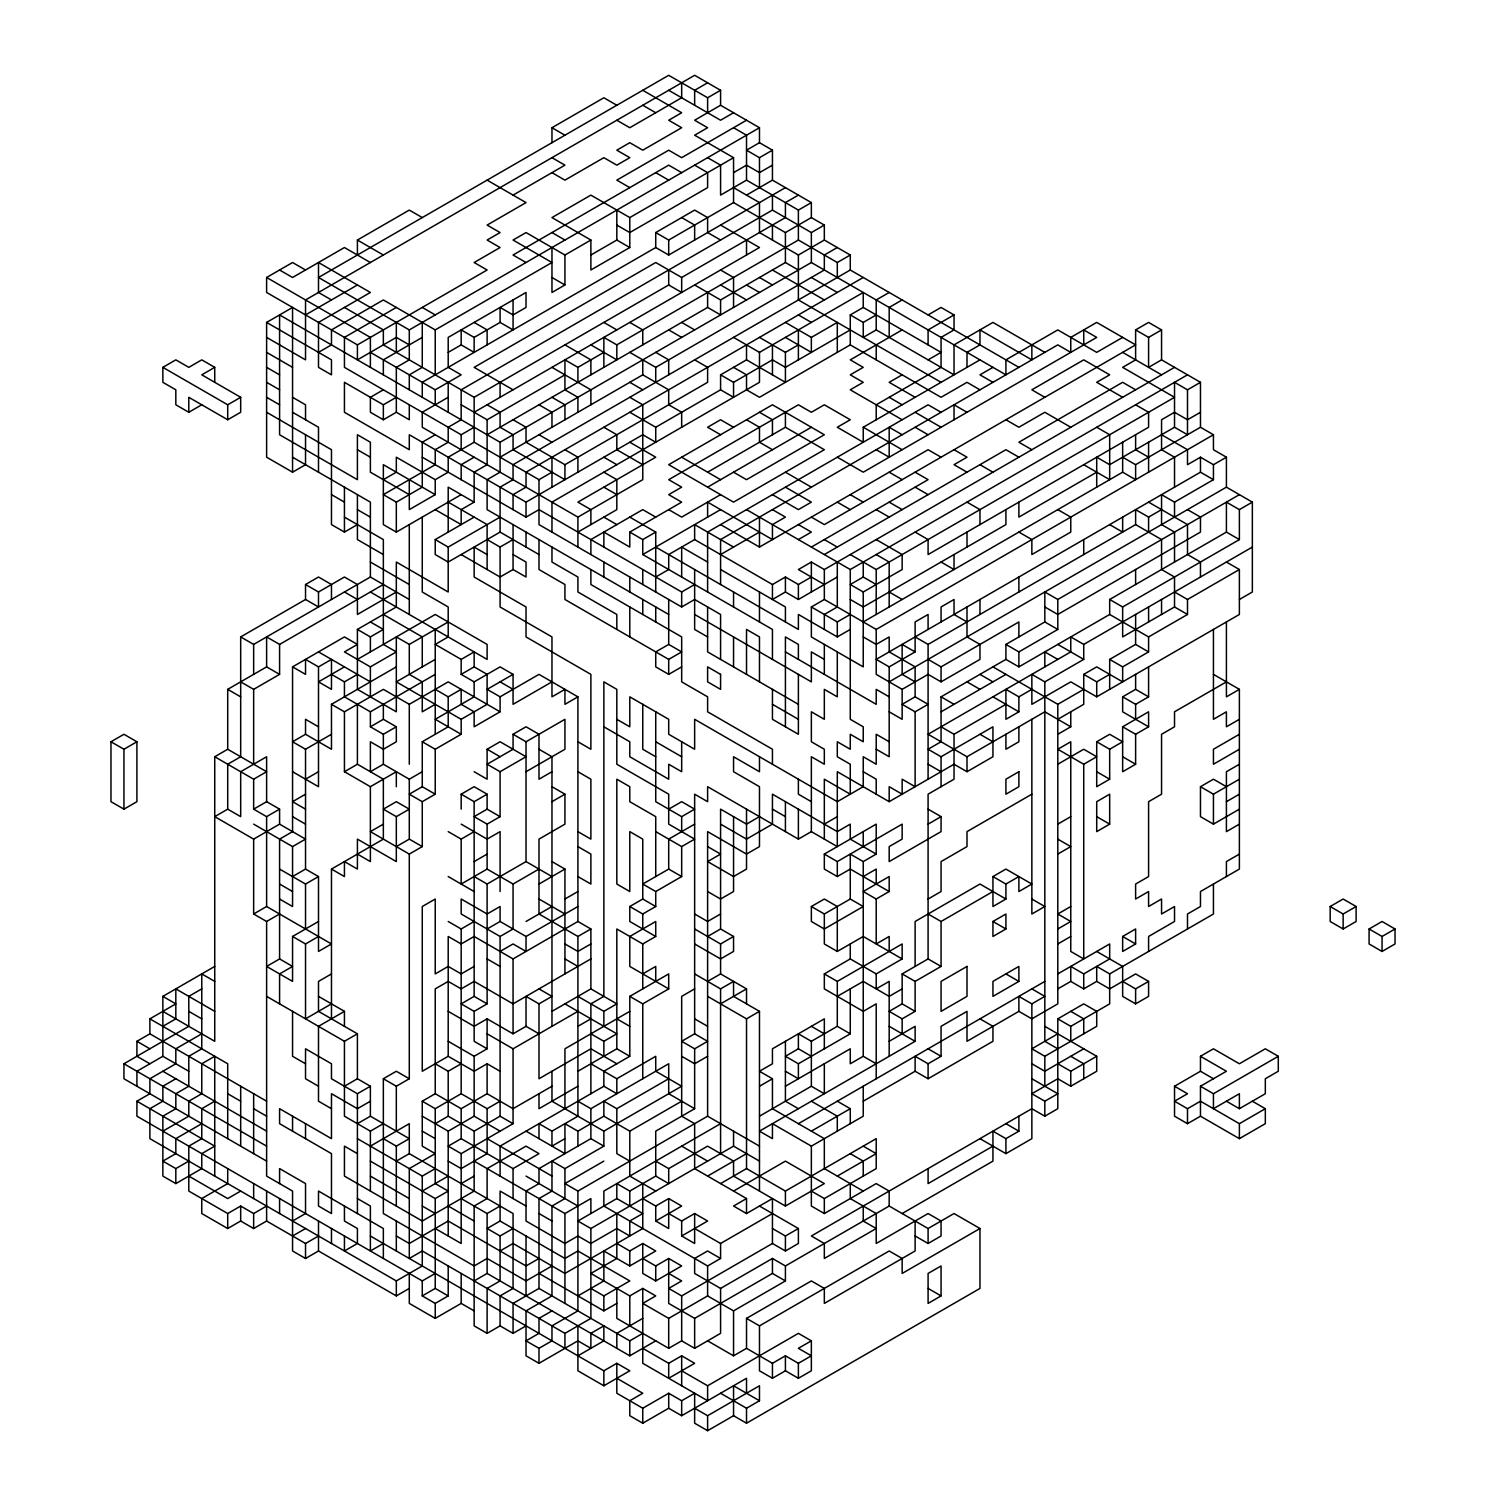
<?xml version="1.0" encoding="UTF-8"?>
<svg xmlns="http://www.w3.org/2000/svg" width="1506" height="1506" viewBox="0 0 1506 1506"><rect width="100%" height="100%" fill="white"/><g stroke="black" fill="none" stroke-linecap="round" stroke-linejoin="round"><path stroke-width="1.5" d="M487.116 180.136L526.027 202.595L487.116 225.072L500.086 232.564L487.116 240.038L500.086 247.53L474.145 262.515L487.116 269.988L357.411 344.874L266.618 292.465L266.618 277.481L292.559 262.515L305.53 270.007M357.411 255.022L357.411 240.038L409.293 210.087L422.264 217.579M551.968 142.694L551.968 127.728L603.85 97.758L616.82 105.251M201.766 404.794L188.796 412.268L175.826 404.794L175.826 389.809L162.855 382.317L162.855 367.351L175.826 359.859L188.796 367.351L201.766 359.859L214.737 367.351L214.737 382.317M292.559 472.187L266.618 457.203L266.618 322.416L292.559 307.431L292.559 472.187L305.53 464.695L305.53 434.745M214.737 367.351L201.766 374.825L240.678 397.302L240.678 412.268L227.707 419.76L188.796 397.302L188.796 412.268M305.53 314.923L357.411 284.973M513.057 195.121L564.938 165.152L551.968 157.678M707.613 82.792L694.643 90.285L694.643 105.251M759.476 127.728L409.293 329.908L318.5 277.481L668.702 75.3L707.613 97.758L720.583 90.285L720.583 105.251L759.476 127.728L759.476 142.694L772.446 150.186L772.446 180.136L811.358 202.595L811.358 217.579L785.417 232.564L733.554 202.595L668.702 240.038L655.731 232.564L655.731 247.53L422.264 382.317L422.264 397.302M720.583 105.251L694.643 120.235L707.613 127.728L694.643 135.201L733.554 157.678L733.554 202.595M162.855 367.351L227.707 404.794L240.678 397.302M318.5 352.366L331.471 344.874L331.471 329.908L383.352 299.958L435.234 329.908L551.968 262.515L513.057 240.038L526.027 232.564L564.938 255.022L590.879 240.038L590.879 269.988L629.79 247.53L629.79 217.579L733.554 157.678M396.323 307.431L344.441 337.4L344.441 367.351L461.175 434.745L474.145 427.252M733.554 112.743L720.583 120.235L668.702 90.285M746.524 120.235L681.672 157.678L668.702 150.186L616.82 180.136L629.79 187.629M422.264 337.4L383.352 359.859L383.352 374.843M759.476 142.694L746.524 150.186L759.476 157.678L772.446 150.186M590.879 255.022L616.82 240.038L629.79 247.53M733.554 172.644L746.524 165.152L759.476 172.644L772.446 165.152M383.352 389.809L370.382 397.302L370.382 412.268L383.352 419.76L396.323 412.268L409.293 419.76L409.293 404.794M448.204 352.366L461.175 344.874L474.145 352.366L474.145 337.4L461.175 329.908L461.175 344.874M474.145 337.4L500.086 322.416L513.057 329.908L513.057 299.958M564.938 255.022L564.938 284.973L551.968 292.465L551.968 247.53M655.731 232.564L694.643 210.087L707.613 217.579L707.613 232.564L720.583 240.038M811.358 202.595L798.387 210.087L746.524 180.136L720.583 195.121L720.583 165.152L707.613 157.678M629.79 412.268L655.731 427.252L655.731 442.237L642.761 434.745L526.027 502.138L409.293 434.745L409.293 449.71L344.441 412.286L344.441 382.317L383.352 404.794L396.323 397.302M746.524 195.121L772.446 180.136M370.382 352.366L435.234 389.809L461.175 374.843L448.204 367.351L448.204 337.4L526.027 292.465L526.027 307.431L513.057 314.923L500.086 307.431L500.086 322.416M655.731 247.53L668.702 255.022L785.417 187.629M448.204 397.302L422.264 412.268L422.264 427.252L577.909 517.123L642.761 479.68L642.761 404.794L629.79 397.302M733.554 187.629L759.476 202.595L759.476 232.564L798.387 255.022L824.328 240.038L824.328 225.072L811.358 232.564L772.446 210.087L461.175 389.809L461.175 419.76L448.204 427.252L448.204 442.237L435.234 449.71L435.234 464.695L383.352 494.646L396.323 502.138L422.264 487.153L422.264 442.237L435.234 434.745M798.387 195.121L785.417 202.595L785.417 217.579L681.672 277.481L655.731 262.515L474.145 367.351L513.057 389.809M344.441 307.431L383.352 329.908L383.352 344.874L474.145 397.302L668.702 284.973L681.672 292.465L681.672 277.481M474.145 412.268L759.476 247.53L720.583 225.072M383.352 479.68L396.323 472.187L396.323 457.203L435.234 479.68L448.204 472.187L448.204 457.203L474.145 442.237L538.997 479.68L551.968 472.187M461.175 404.794L487.116 419.76L564.938 374.843M577.909 412.268L577.909 397.302L564.938 389.809L564.938 359.859L577.909 367.351L603.85 352.366M603.85 367.351L603.85 337.4L616.82 344.874L798.387 240.038L837.298 262.515L850.269 255.022L850.269 270.007L513.057 464.695L513.057 479.68L500.086 487.153L500.086 532.089L448.204 562.039L435.234 554.547L435.234 539.581L474.145 517.123M487.116 434.745L707.613 307.431L720.583 314.923L720.583 299.958L694.643 284.973M720.583 299.958L785.417 262.515L798.387 270.007M266.618 412.286L331.471 449.71L331.471 524.596L344.441 532.089L357.411 524.596M474.145 457.203L461.175 464.695L461.175 479.68M409.293 494.646L370.382 472.187L370.382 442.237L357.411 434.745L357.411 479.68L279.589 434.745L279.589 314.923L500.086 442.237L811.358 262.515L1005.914 374.843L1005.914 359.859L1057.796 329.908L1096.707 352.366L1122.648 337.4M837.298 247.53L824.328 255.022L824.328 270.007L655.731 367.351L629.79 352.366M435.234 479.68L435.234 494.646L409.293 509.63L409.293 479.68M500.086 457.203L642.761 374.843L668.702 389.809L668.702 404.794L681.672 412.268L681.672 427.252M162.855 1011.354L214.737 1041.305L214.737 756.746L253.648 779.204L253.648 809.155L266.618 801.681L266.618 756.746L240.678 771.712L240.678 816.647L227.707 809.155L227.707 764.239L240.678 756.746L240.678 636.925L305.53 599.482L305.53 584.516L318.5 577.024L331.471 584.516L331.471 599.482M435.234 494.646L383.352 464.695L383.352 524.596L396.323 532.089L461.175 494.646M305.53 584.516L318.5 591.99L344.441 577.024L357.411 584.516L357.411 614.467L396.323 592.009M487.116 419.76L487.116 464.695L474.145 472.187L474.145 502.138L461.175 509.63L461.175 524.596L435.234 509.63M863.239 277.481L526.027 472.187L526.027 487.153L513.057 494.646L513.057 509.63M240.678 636.925L253.648 644.417L370.382 577.024L409.293 599.482M513.057 419.76L526.027 427.252L526.027 442.237L564.938 464.695L707.613 382.317L707.613 367.351L694.643 359.859M850.269 329.908L785.417 367.351L772.446 359.859L733.554 382.317L733.554 397.302L720.583 389.809L720.583 374.843L746.524 359.859L785.417 382.317L785.417 352.366L759.476 337.4M733.554 337.4L759.476 352.366L863.239 292.465L863.239 307.431L941.062 352.366L928.091 359.859M110.973 741.761L123.944 734.288L136.914 741.761L136.914 801.681L123.944 809.155L110.973 801.681L110.973 741.761L123.944 749.254L136.914 741.761M253.648 779.204L266.618 771.712L227.707 749.254L227.707 689.353L266.618 666.876L266.618 636.925L279.589 644.417L383.352 584.516M435.234 539.581L448.204 547.073L500.086 517.123M655.731 427.252L720.583 389.809M785.417 352.366L798.387 344.874M785.417 322.416L811.358 337.4L837.298 322.416L837.298 352.366M733.554 367.351L746.524 374.843L746.524 389.809L759.476 397.302L850.269 344.874L850.269 314.923L863.239 307.431M889.18 292.465L876.21 299.958L876.21 329.908L954.032 374.843L954.032 344.874L992.943 322.416L1044.825 352.366M422.264 457.203L526.027 517.123L538.997 509.63L681.672 591.99L694.643 584.516M850.269 314.923L863.239 322.416L876.21 314.923M902.15 299.958L889.18 307.431L889.18 337.4M240.678 681.86L253.648 689.353L279.589 674.368L279.589 644.417M318.5 921.484L292.559 936.468L292.559 981.404L266.618 966.419L279.589 958.927L279.589 839.124L292.559 831.632L292.559 666.876L344.441 636.925L357.411 644.417L344.441 651.91L370.382 666.876L396.323 651.91L383.352 644.417L383.352 539.581L344.441 517.123M448.204 621.959L409.293 644.417L396.323 636.925L396.323 711.811L357.411 689.353L357.411 629.433L396.323 606.974L396.323 562.039L448.204 591.99L448.204 547.073M487.116 539.581L500.086 547.073L513.057 539.581M876.21 329.908L863.239 337.4L863.239 322.416M292.559 666.876L305.53 674.368L305.53 659.402L318.5 666.876L331.471 659.402L331.471 689.353L318.5 681.86L344.441 666.876M357.411 629.433L370.382 636.925L383.352 629.433L370.382 621.959M902.15 329.908L850.269 359.859L863.239 367.351L850.269 374.843L863.239 382.317L850.269 389.809L902.15 419.76M928.091 314.923L941.062 307.45L954.032 314.923L954.032 329.908L941.062 337.4L941.062 367.351L876.21 404.794L876.21 419.76M357.411 659.402L435.234 614.467L487.116 644.417L487.116 659.402L370.382 592.009M513.057 524.596L513.057 569.532L500.086 577.024L461.175 554.566M577.909 532.089L616.82 509.63L616.82 479.68L603.85 472.187M954.032 314.923L928.091 329.908L928.091 344.874M214.737 756.746L227.707 749.254M331.471 674.368L344.441 681.86L357.411 674.368M707.613 472.187L785.417 427.252L824.328 449.71L733.554 502.138L668.702 464.695L772.446 404.794L824.328 434.745L746.524 479.68L733.554 472.187M331.471 734.269L305.53 749.254L292.559 741.761L305.53 734.269L331.471 749.254L331.471 704.319L396.323 666.876M603.85 547.073L603.85 532.089L629.79 547.073L629.79 532.089L681.672 502.138L668.702 494.646L681.672 487.153L668.702 479.68L798.387 404.794L811.358 412.286L824.328 404.794L850.269 419.76L837.298 427.252L863.239 442.237L863.239 427.252L979.973 359.859M707.613 487.153L811.358 427.252M902.15 374.843L889.18 382.317L915.121 397.302M331.471 704.319L344.441 711.811L383.352 689.353L409.293 704.319L448.204 681.86L500.086 711.811L500.086 696.826L487.116 689.353M435.234 659.402L396.323 681.86L461.175 719.303L487.116 704.319L487.116 674.368L474.145 666.876L474.145 651.91L461.175 659.402L435.234 644.417L448.204 636.925L448.204 606.974L422.264 592.009L422.264 517.123M629.79 532.089L642.761 539.581L655.731 532.089L655.731 591.99M720.583 494.646L681.672 517.123L668.702 509.63M344.441 681.86L344.441 696.845L370.382 711.811L435.234 674.368M642.761 539.581L642.761 554.547L720.583 509.63M227.707 809.155L214.737 816.647L253.648 839.124L279.589 824.14L305.53 839.124L292.559 846.598L253.648 824.14M370.382 711.811L370.382 726.796L383.352 719.303L396.323 726.796L396.323 741.761L383.352 749.254L370.382 741.761L370.382 771.712L383.352 764.239L409.293 779.204L422.264 771.712M461.175 659.402L461.175 674.368L474.145 666.876M811.358 577.024L798.387 584.516L785.417 577.024L772.446 584.516L694.643 539.581L668.702 554.547L668.702 569.532L655.731 577.024M992.943 367.351L979.973 374.843L992.943 382.317M305.53 779.204L318.5 771.712M370.382 726.796L383.352 734.269L396.323 726.796M435.234 704.319L422.264 711.811L422.264 681.86L409.293 674.368L409.293 644.417M435.234 689.353L448.204 696.845L461.175 689.353L461.175 704.319L474.145 711.811L474.145 726.796L500.086 711.811M461.175 674.368L474.145 681.86L500.086 666.876L513.057 674.368L513.057 704.319L551.968 681.86M253.648 809.155L266.618 816.647L279.589 809.155L279.589 824.14M305.53 794.189L292.559 801.681L305.53 809.155M344.441 711.811L344.441 771.712L357.411 764.239L383.352 779.204L383.352 839.124L331.471 869.075L331.471 1018.847M487.116 689.353L513.057 674.368M720.583 554.547L759.476 532.089M461.175 719.303L461.175 734.269L435.234 749.254L435.234 794.189L422.264 801.681L409.293 794.189L422.264 786.697L422.264 741.761L448.204 726.796L448.204 696.845M500.086 696.826L538.997 674.368L577.909 696.845L577.909 921.484L590.879 928.976L590.879 988.877L616.82 1003.862L603.85 1011.354L577.909 996.37M720.583 524.596L759.476 547.073L928.091 449.71L941.062 457.203M850.269 554.547L876.21 569.532L1174.529 397.302L1122.648 367.351L1135.618 359.859L1135.618 329.908L1148.589 322.416L1161.559 329.908L1161.559 359.859L1200.47 382.317L1200.47 427.252L1213.441 434.745L1213.441 449.71L1226.411 457.203L1226.411 487.153L889.18 681.86M344.441 771.712L370.382 786.697L396.323 771.712L396.323 786.697M538.997 479.68L538.997 524.596L681.672 606.974L694.643 599.482L720.583 614.467L720.583 659.402M798.387 539.581L811.358 532.089L798.387 524.596M1135.618 329.908L1148.589 337.4L1161.559 329.908M811.358 547.073L928.091 479.661L915.121 472.187M474.145 771.712L487.116 779.204L487.116 749.254L500.086 741.761L526.027 756.746L500.086 771.712L487.116 764.239L513.057 749.254L513.057 734.269L526.027 726.796L538.997 734.269L538.997 779.204L551.968 771.712M577.909 696.845L564.938 704.319L564.938 689.353L551.968 696.845L551.968 636.925L500.086 606.974L500.086 547.073M668.702 599.482L668.702 644.417L655.731 651.91L655.731 666.876L668.702 674.368L681.672 666.876M1174.529 367.351L824.328 569.532L811.358 562.039L798.387 569.532L824.328 584.516M824.328 554.547L1005.914 449.71L1018.884 457.203M1161.559 359.859L1148.589 367.351L1148.589 337.4M292.559 876.567L305.53 869.075L318.5 876.567L318.5 951.434L331.471 943.961L266.618 906.518L253.648 913.991L253.648 839.124M383.352 824.14L370.382 831.632L409.293 854.09L422.264 846.598L422.264 801.681M396.323 816.647L409.293 809.155L396.323 801.681L383.352 809.155L396.323 816.647L396.323 861.583L357.411 839.124L357.411 869.075L344.441 861.583L344.441 876.567L331.471 869.075M513.057 734.269L526.027 741.761L564.938 719.303L564.938 749.254L526.027 771.712M538.997 539.581L538.997 569.532L564.938 584.516L564.938 599.482L668.702 659.383L681.672 651.91L668.702 644.417M785.417 577.024L785.417 591.99L772.446 599.482L772.446 584.516M279.589 869.075L305.53 884.041L318.5 876.567M461.175 809.155L461.175 794.189L474.145 786.697L487.116 794.189L487.116 809.155L500.086 816.647L500.086 771.712M785.417 591.99L798.387 599.482L837.298 577.024M746.524 509.63L850.269 569.532L1187.5 374.825M253.648 913.991L266.618 921.484L279.589 913.991M396.323 846.598L409.293 839.124L409.293 779.204M461.175 794.189L474.145 801.681L487.116 794.189M876.21 539.581L902.15 554.547L902.15 569.532L863.239 591.99L863.239 666.876L811.358 636.925L811.358 606.974L824.328 599.482L876.21 629.433L1213.441 434.745M876.21 584.516L863.239 577.024L850.269 584.516L863.239 591.99M1187.5 389.809L1187.5 434.745L1174.529 427.252L1174.529 382.317L1187.5 389.809L1200.47 382.317M188.796 1071.255L162.855 1056.29L162.855 996.37L214.737 966.419M487.116 809.155L474.145 816.647L487.116 824.14L500.086 816.647M149.885 1063.763L136.914 1056.29L136.914 1041.305L149.885 1033.813L149.885 1018.847L175.826 1003.862L162.855 996.37M201.766 988.877L188.796 996.37L188.796 1026.32L123.944 1063.763L123.944 1078.748L266.618 1161.126M448.204 831.632L461.175 839.124L474.145 831.632M811.358 606.974L837.298 621.94L850.269 614.467M1096.707 472.187L1018.884 517.104L1018.884 502.138M1174.529 427.252L1109.677 464.695L1096.707 457.203L1096.707 487.153M1200.47 412.268L1187.5 419.76L1174.529 412.268L1161.559 419.76L1161.559 449.71L1174.529 457.203L1174.529 487.153M162.855 1026.32L175.826 1018.847L175.826 988.877L214.737 1011.354M292.559 936.468L305.53 943.961L318.5 936.468M551.968 801.681L564.938 794.189L564.938 824.14L538.997 839.124L538.997 913.991L577.909 936.468L577.909 1116.191L551.968 1131.157L538.997 1123.683L538.997 1138.649M655.731 547.073L798.387 629.433L798.387 614.467L837.298 636.925L850.269 629.433M863.239 621.94L1122.648 472.187L1135.618 479.68L1135.618 464.695L1122.648 457.203M1135.618 464.695L1200.47 427.252M474.145 861.583L487.116 854.09M162.855 1056.29L136.914 1071.255L136.914 1086.24M201.766 1033.813L175.826 1048.797L175.826 1063.763L149.885 1078.748L149.885 1093.733L136.914 1101.206L136.914 1116.191L422.264 1280.928L435.234 1273.436M538.997 869.075L513.057 884.041L487.116 869.075L461.175 884.041L461.175 839.124M1226.411 457.203L1213.441 464.695L1200.47 457.203L1187.5 464.695L1187.5 449.71L1161.559 434.745M331.471 973.911L318.5 981.404L318.5 1011.354L357.411 1033.813L357.411 1078.748L370.382 1086.24L370.382 1116.191L409.293 1138.649L396.323 1146.141L383.352 1138.649M474.145 876.548L487.116 884.041L526.027 861.583L551.968 876.567M1213.441 464.695L1213.441 479.68L1200.47 472.187L876.21 659.383L889.18 666.876L915.121 651.91L915.121 621.94L928.091 614.467L928.091 629.433M175.826 1078.748L162.855 1086.24L162.855 1101.206L149.885 1108.698L149.885 1138.649L396.323 1280.928L422.264 1265.962L422.264 1176.092L357.411 1138.649M915.121 636.925L928.091 644.417L1135.618 524.596L1161.559 539.581L1161.559 569.532L1174.529 577.024L1174.529 606.974L1122.648 636.925L1122.648 606.974L1239.382 539.581L1239.382 509.63L1226.411 502.138L1226.411 532.089L1109.677 599.482L1109.677 614.467L1018.884 666.876L1005.914 659.383L1005.914 644.417L1044.825 621.959L1057.796 629.433L1057.796 599.482L1239.382 494.646M1135.618 524.596L1135.618 509.63L1148.589 517.104L1161.559 509.63M1174.529 562.039L1174.529 532.089L1161.559 524.596L1161.559 494.646L1174.529 502.138L1213.441 479.68M331.471 1003.862L305.53 1018.847L305.53 943.961M448.204 921.484L461.175 928.976L474.145 921.484M538.997 884.041L564.938 869.075L564.938 973.911M668.702 809.155L681.672 801.681L694.643 809.155L681.672 816.647L655.731 801.681L655.731 711.811M344.441 1026.32L344.441 1011.354L318.5 1026.32L318.5 1101.206L331.471 1108.698M487.116 928.976L500.086 921.484L526.027 936.468L577.909 906.518M876.21 629.433L876.21 674.368L902.15 689.353L928.091 674.368L941.062 681.86L979.973 659.383L979.973 644.417L967.003 636.925L967.003 606.974M928.091 659.383L941.062 666.876L1018.884 621.959L1018.884 636.925M214.737 1101.206L201.766 1108.698L201.766 1138.649L188.796 1146.141L188.796 1191.077L227.707 1213.535L240.678 1206.042L253.648 1213.535L266.618 1206.042M500.086 921.484L500.086 906.518L487.116 913.991L461.175 899.026L461.175 913.991L500.086 936.468L513.057 928.976L513.057 884.041M526.027 921.484L551.968 906.518M564.938 899.026L577.909 891.533M694.643 824.14L668.702 839.124L668.702 869.075L642.761 884.041L655.731 891.533L681.672 876.548L681.672 846.598L694.643 839.124L668.702 824.14L668.702 794.189L616.82 764.239L616.82 689.353L603.85 681.86L603.85 996.37L590.879 1003.862L590.879 1093.714M915.121 696.826L902.15 704.319L915.121 711.811L928.091 704.319L915.121 696.826L915.121 666.876L889.18 651.91L889.18 636.925L876.21 644.417L863.239 636.925M1239.382 509.63L1252.352 502.138L1252.352 591.99L1239.382 599.482M162.855 1131.175L188.796 1116.191L188.796 1101.206L201.766 1093.733L201.766 1063.763L214.737 1056.29L214.737 1176.092M201.766 1123.683L175.826 1138.649L175.826 1153.634L162.855 1161.126L175.826 1168.6L188.796 1161.126M266.618 996.37L344.441 1041.305L357.411 1033.813M474.145 966.419L461.175 973.911L448.204 966.419L435.234 973.911L435.234 899.026L422.264 906.518L422.264 1071.255L448.204 1056.29L474.145 1071.255L487.116 1063.763L500.086 1071.255M500.086 951.434L513.057 943.961L526.027 951.434L526.027 936.468M694.643 1033.813L707.613 1041.305L694.643 1048.797L681.672 1041.305L694.643 1033.813L694.643 794.189L707.613 801.681L707.613 786.697L798.387 839.106L811.358 831.632L837.298 846.598L837.298 771.712L889.18 801.663L954.032 764.239L967.003 771.712L992.943 756.746L992.943 726.796L941.062 756.746L928.091 749.254L941.062 741.761L941.062 696.826L1005.914 659.383M1005.914 644.417L1018.884 651.91L1057.796 629.433M448.204 1056.29L448.204 936.468L461.175 943.961L474.145 936.468L513.057 958.927L577.909 921.484M759.476 816.647L746.524 824.14L720.583 809.155L720.583 928.976L733.554 936.468L733.554 951.434L720.583 958.927L694.643 943.961M941.062 711.811L1005.914 674.368M1057.796 734.288L1070.766 726.796L1044.825 711.811L967.003 756.746L928.091 734.269L1070.766 651.91L1070.766 636.925L1083.736 644.417L1252.352 547.073M487.116 1003.862L474.145 996.37L461.175 1003.862L474.145 1011.354L487.116 1003.862L487.116 884.041M577.909 936.468L590.879 928.976M500.086 1176.092L500.086 1146.141L603.85 1086.24L603.85 1071.255L629.79 1056.29L629.79 996.37L642.761 1003.862L668.702 988.877L629.79 966.419L629.79 936.468L655.731 921.484L655.731 936.468L629.79 921.484L629.79 906.518L642.761 899.026L655.731 906.518L655.731 891.533M214.737 981.404L201.766 973.911L201.766 1048.797L188.796 1056.29L188.796 1086.24L175.826 1093.733L175.826 1108.698L162.855 1116.191L162.855 1176.092L175.826 1183.584L201.766 1168.6L201.766 1153.634L214.737 1146.141L136.914 1101.206M344.441 1086.24L357.411 1078.748M590.879 943.961L577.909 951.434L564.938 943.961M629.79 906.518L642.761 913.991L655.731 906.518M941.062 726.796L954.032 734.269L1005.914 704.319M1018.884 696.826L1018.884 711.811L1005.914 719.303L1005.914 689.353L1018.884 696.826L1031.855 689.353M1226.411 562.039L1239.382 569.532L1239.382 614.467L1096.707 696.826L1070.766 681.86L1031.855 704.319L1031.855 674.368L1044.825 681.86L1083.736 659.383L1083.736 644.417M1174.529 591.99L1187.5 599.482L1239.382 569.532M318.5 1086.24L305.53 1078.748L305.53 1048.797L331.471 1063.763L331.471 1078.748L357.411 1093.714L370.382 1086.24M551.968 1265.962L526.027 1280.928L487.116 1258.47L474.145 1265.962L383.352 1213.535L383.352 1078.748L396.323 1071.255L409.293 1078.748L409.293 854.09M538.997 988.877L551.968 996.37L538.997 1003.862L526.027 996.37L526.027 1026.32L513.057 1033.813L487.116 1018.847L474.145 1026.32L448.204 1011.354M590.879 958.927L513.057 1003.862L474.145 981.404L461.175 988.877L448.204 981.404L435.234 988.877L435.234 1093.714L461.175 1108.698L487.116 1093.714L513.057 1108.698L551.968 1086.24M824.328 824.14L837.298 816.647M1057.796 719.303L1083.736 704.319L1083.736 674.368L1096.707 666.876L1122.648 681.86L1122.648 666.876L1148.589 651.91L1148.589 636.925L1109.677 614.467M1109.677 689.353L1109.677 659.402L1135.618 644.417L1148.589 651.91M1148.589 636.925L1187.5 614.467L1187.5 599.482M370.382 1101.206L357.411 1108.698L331.471 1093.714L331.471 1138.649L279.589 1108.698L279.589 1123.683L331.471 1153.634L331.471 1213.535L318.5 1206.042L318.5 1191.077L383.352 1228.52L383.352 1258.47M383.352 1078.748L396.323 1086.24L409.293 1078.748M629.79 1056.29L616.82 1048.797L616.82 928.976L642.761 943.961L655.731 936.468M992.943 666.876L1057.796 704.319L1083.736 689.353M1083.736 674.368L1096.707 681.86L1109.677 674.368M240.678 1191.077L227.707 1198.569L188.796 1176.092M357.411 1123.683L370.382 1116.191M435.234 1063.763L448.204 1071.255L461.175 1063.763M448.204 1041.305L474.145 1056.29L487.116 1048.797L487.116 1018.847M551.968 1011.354L590.879 988.877M720.583 913.991L707.613 921.484L694.643 913.991M889.18 891.533L889.18 876.548L863.239 891.533L876.21 899.026L889.18 891.533L850.269 869.075L837.298 876.548L824.328 869.075L824.328 854.09L876.21 824.14L876.21 854.09L863.239 861.583L850.269 854.09L850.269 899.026L863.239 906.518L824.328 928.976L811.358 921.484L811.358 906.518L824.328 899.026L837.298 906.518L837.298 951.434L824.328 943.961L824.328 913.991L811.358 906.518M344.441 1041.305L344.441 1116.191L370.382 1131.157L383.352 1123.683M759.476 1161.126L733.554 1146.141L590.879 1228.52L590.879 1318.371L564.938 1333.356L422.264 1250.978L409.293 1258.47L409.293 1168.6L435.234 1153.634L422.264 1146.141L422.264 1101.206L435.234 1093.714M487.116 1033.813L513.057 1048.797L577.909 1011.354M642.761 973.911L655.731 966.419L655.731 981.404M707.613 936.468L720.583 928.976M824.328 854.09L837.298 861.583L902.15 824.14L902.15 839.124L889.18 846.598L889.18 861.583L941.062 831.632L941.062 816.647L928.091 809.155M1148.589 726.796L1135.618 734.288L1135.618 764.239L1122.648 771.731L1122.648 726.796L1148.589 711.811L1148.589 726.796L1122.648 711.811L1122.648 696.845L1135.618 689.353L1148.589 696.845L1148.589 666.876M227.707 1168.6L227.707 1183.584L201.766 1198.569L201.766 1213.535L227.707 1228.52L240.678 1221.027L253.648 1228.52L266.618 1221.027L305.53 1243.485L318.5 1236.012M370.382 1146.141L409.293 1123.683L409.293 1153.634L513.057 1213.535L513.057 1288.421L500.086 1295.913L500.086 1325.864L487.116 1333.356L474.145 1325.864L474.145 1206.042L487.116 1198.569L487.116 1168.6L526.027 1146.141L538.997 1153.634L513.057 1168.6L461.175 1138.649L448.204 1146.141L461.175 1153.634L513.057 1123.683L513.057 1048.797M422.264 1101.206L435.234 1108.698L461.175 1093.714L487.116 1108.698L500.086 1101.206M577.909 1026.32L590.879 1018.847M629.79 996.37L668.702 973.911L668.702 988.877M694.643 928.976L720.583 943.961L733.554 936.468M928.091 824.14L941.062 816.647M1122.648 696.845L1135.618 704.319L1148.589 696.845M435.234 1123.683L448.204 1116.191L474.145 1131.157L500.086 1116.191L513.057 1123.683M629.79 1011.354L564.938 1048.797L564.938 1108.698M863.239 876.548L876.21 869.075L876.21 884.041M1057.796 764.239L1083.736 749.254L1096.707 756.746L1083.736 764.239L1057.796 749.254L1070.766 741.761L1070.766 951.453L1083.736 958.927L1083.736 764.239M1096.707 741.761L1109.677 734.288L1122.648 741.761L1109.677 749.254L1096.707 741.761L1096.707 786.697L1109.677 779.204L1109.677 749.254M292.559 1221.027L305.53 1213.535L305.53 1183.584L279.589 1168.6L279.589 1183.584M396.323 1161.126L409.293 1153.634M422.264 1116.191L448.204 1131.157L474.145 1116.191L500.086 1131.157M590.879 1033.813L603.85 1041.305L616.82 1033.813L564.938 1003.862M694.643 988.877L681.672 996.37L681.672 1116.191L694.643 1123.683L694.643 1168.6L746.524 1198.55L746.524 1213.535L772.446 1198.569L772.446 1243.485L681.672 1295.913L668.702 1288.421L681.672 1280.928L668.702 1273.436M707.613 981.404L720.583 973.911L746.524 988.877L746.524 1003.862M824.328 913.991L850.269 899.026M1031.855 794.189L967.003 831.632L967.003 846.598L941.062 861.583L941.062 891.533L928.091 899.026M1226.411 681.86L1174.529 711.811L1174.529 726.796L1161.559 734.288L1161.559 794.189L1148.589 801.681L1148.589 876.567L1135.618 884.041L1135.618 899.026L1148.589 891.533L1148.589 906.518L1161.559 899.026L1161.559 914.01L1174.529 906.518L1174.529 921.484L1148.589 936.468L1148.589 951.453M292.559 1236.012L305.53 1228.52M577.909 1071.255L616.82 1048.797M694.643 973.911L720.583 988.877L733.554 981.404L733.554 996.37L759.476 1011.354L759.476 1191.077M1187.5 928.976L1187.5 914.01L1200.47 906.518L1200.47 891.533L1239.382 869.075L1239.382 689.353L1226.411 696.845L1226.411 621.959M422.264 1176.092L435.234 1168.6M577.909 1086.24L538.997 1108.698L538.997 1093.714M720.583 1003.862L746.524 988.877M266.618 921.484L266.618 1176.092L292.559 1191.077L292.559 1250.978L305.53 1258.47L318.5 1250.978L396.323 1295.913L409.293 1288.421M422.264 1191.077L448.204 1176.092M590.879 1063.763L616.82 1078.748L655.731 1056.29L655.731 1071.255L681.672 1086.24L603.85 1131.157L551.968 1101.206L551.968 1071.255M837.298 951.434L863.239 936.468L902.15 958.927L876.21 973.911L850.269 958.927L824.328 973.911L824.328 988.877L863.239 1011.354L876.21 1003.862L876.21 1078.748M1057.796 824.14L1070.766 816.647M1239.382 719.303L1226.411 726.796L1226.411 711.811L1213.441 719.303L1213.441 629.452M370.382 1161.126L435.234 1198.569L448.204 1191.077L435.234 1183.584L435.234 1108.698M461.175 1183.584L474.145 1176.092M577.909 1101.206L590.879 1108.698L668.702 1063.763L668.702 1093.714L694.643 1108.698L655.731 1131.157L655.731 1176.092L629.79 1191.077L616.82 1183.584L616.82 1198.569L577.909 1221.027L590.879 1228.52M707.613 996.37L746.524 1018.847L759.476 1011.354M992.943 876.567L1005.914 869.075L1031.855 884.041L1018.884 891.533L1018.884 876.567L1005.914 884.041L992.943 876.567L992.943 906.518L1005.914 899.026L1005.914 884.041M1239.382 734.288L1213.441 749.254L1213.441 764.239L1239.382 749.254M383.352 1243.485L370.382 1250.978L370.382 1206.042L357.411 1198.569M564.938 1138.649L551.968 1146.141L551.968 1131.157M526.027 1131.157L564.938 1153.634L564.938 1123.683L577.909 1131.157L603.85 1116.191L629.79 1131.157L681.672 1101.206M603.85 1116.191L603.85 1101.206L616.82 1108.698L668.702 1078.748M707.613 1056.29L694.643 1063.763L681.672 1056.29M824.328 973.911L837.298 981.404L902.15 943.961L902.15 958.927M928.091 914.01L941.062 921.484L992.943 891.533M1057.796 854.09L1070.766 846.598L1057.796 839.124M1109.677 824.14L1096.707 831.632L1096.707 801.681L1109.677 794.189L1109.677 824.14L1096.707 816.647M603.85 1131.157L603.85 1146.141L590.879 1138.649L538.997 1168.6L538.997 1183.584L526.027 1191.077L526.027 1221.027L564.938 1243.485L577.909 1235.993L590.879 1243.485L616.82 1228.52L629.79 1235.993L629.79 1221.027L642.761 1213.535L616.82 1198.569M837.298 996.37L863.239 981.404L889.18 996.37L902.15 988.877M1239.382 809.174L1213.441 824.14L1200.47 816.647L1200.47 786.697L1213.441 779.204L1226.411 786.697M1239.382 764.239L1226.411 771.731L1226.411 831.632L1239.382 824.14M461.175 1198.569L487.116 1213.535L500.086 1206.042M526.027 1325.864L513.057 1333.356L513.057 1303.405L538.997 1288.421L538.997 1198.569L551.968 1191.077L551.968 1161.126L564.938 1168.6L603.85 1146.141M941.062 966.419L915.121 981.404L915.121 1011.354L902.15 1018.847L889.18 1011.354L902.15 1003.862L902.15 973.911L928.091 958.927L941.062 966.419L941.062 921.484M992.943 921.484L1005.914 914.01L1005.914 928.976L992.943 936.468L992.943 921.484L1005.914 928.976M1200.47 786.697L1213.441 794.189L1239.382 779.204M590.879 1288.421L603.85 1295.913L629.79 1280.928L577.909 1250.978L564.938 1258.47L500.086 1221.027L487.116 1228.52L500.086 1235.993L513.057 1228.52M603.85 1161.126L564.938 1183.584L577.909 1191.077L707.613 1116.191L759.476 1146.141M811.358 1056.29L798.387 1048.797L785.417 1056.29L798.387 1063.763L850.269 1033.813L850.269 988.877M798.387 1048.797L798.387 1033.813L811.358 1041.305L837.298 1026.32L850.269 1033.813M1226.411 801.681L1239.382 794.189M759.476 1086.24L772.446 1078.748L772.446 1108.698L824.328 1138.649L824.328 1168.6L863.239 1191.077M1070.766 906.518L1057.796 914.01L1070.766 921.484L1057.796 928.976M422.264 1280.928L422.264 1295.913L435.234 1288.421L448.204 1295.913L448.204 1265.962M500.086 1250.978L513.057 1243.485L564.938 1273.436L642.761 1228.52L642.761 1183.584M474.145 1161.126L564.938 1213.535L590.879 1198.569L590.879 1213.535M720.583 1123.683L603.85 1191.077L603.85 1206.042L707.613 1265.962L720.583 1258.47L720.583 1243.485L772.446 1213.535M785.417 1086.24L850.269 1048.797L850.269 1063.763L863.239 1056.29L876.21 1063.763M422.264 1295.913L435.234 1303.405L448.204 1295.913M474.145 1280.928L487.116 1273.436L487.116 1213.535M655.731 1161.126L668.702 1168.6L707.613 1146.141L733.554 1161.126L733.554 1176.092L785.417 1206.042L824.328 1183.584L785.417 1161.126L733.554 1191.077M759.476 1116.191L811.358 1086.24L824.328 1093.733L824.328 1063.763M889.18 1041.305L915.121 1026.32L915.121 1041.305L759.476 1131.157L772.446 1138.649L772.446 1123.683L811.358 1146.141L863.239 1116.191L863.239 1086.24M1057.796 943.961L1070.766 936.468M409.293 1273.436L409.293 1303.405L435.234 1318.371L461.175 1303.405L474.145 1310.879M538.997 1258.47L526.027 1265.962L448.204 1221.027L409.293 1243.485L396.323 1236.012M1018.884 981.404L992.943 996.37L992.943 981.404L1018.884 966.419L1018.884 981.404L1005.914 973.911M1239.382 854.09L1226.411 861.583L1226.411 876.567M655.731 1206.042L668.702 1198.55L681.672 1206.042L655.731 1221.027L655.731 1206.042L642.761 1198.55M707.613 1176.092L746.524 1153.634M798.387 1123.683L1044.825 981.404M1057.796 973.911L1109.677 943.961L1109.677 958.927L1083.736 973.911L1083.736 988.896L1070.766 981.404L1057.796 988.896M1122.648 936.468L1135.618 928.976L1135.618 943.961L1122.648 951.453L1122.648 936.468L1135.618 943.961M720.583 1183.584L746.524 1168.6L785.417 1191.077L876.21 1138.649L876.21 1168.6L824.328 1198.569L811.358 1191.077M811.358 1131.157L850.269 1108.698L850.269 1123.683M863.239 1101.206L915.121 1071.255L928.091 1078.748L992.943 1041.305L992.943 1026.32L979.973 1018.847M915.121 1071.255L915.121 1056.29L928.091 1063.763L941.062 1056.29L941.062 1026.32L967.003 1011.354L967.003 1041.305L1018.884 1011.354L1031.855 1018.847L1057.796 1003.862L1057.796 704.319M1018.884 1011.354L1018.884 996.37L1031.855 1003.862L1044.825 996.37L1031.855 988.896M616.82 1243.485L629.79 1250.978L642.761 1243.485L655.731 1250.978L629.79 1265.962L603.85 1250.978L603.85 1280.928L577.909 1295.913M681.672 1221.027L694.643 1213.535L707.613 1221.027L681.672 1235.993L681.672 1221.027L668.702 1213.535M1083.736 988.896L1096.707 981.404L1109.677 988.877L1135.618 973.911L1148.589 981.404L1148.589 996.37L1135.618 1003.862L1122.648 996.37L1122.648 966.419L1096.707 951.453M1096.707 981.404L1096.707 966.419L1109.677 973.911L1213.441 914.01L1213.441 884.041M551.968 1310.879L538.997 1318.371L538.997 1333.356L526.027 1340.848L538.997 1348.322L551.968 1340.848L551.968 1325.864L577.909 1310.879L577.909 1191.077M746.524 1198.55L733.554 1206.042L746.524 1213.535M863.239 1206.042L863.239 1221.027L876.21 1228.52L824.328 1258.47L824.328 1243.485L811.358 1235.993L1031.855 1108.698L1044.825 1116.191L1057.796 1108.698L1057.796 1018.847L1083.736 1003.862L1096.707 1011.354L1096.707 1026.339L1044.825 1056.29L1031.855 1048.797L1057.796 1033.813M642.761 1258.47L655.731 1265.962L668.702 1258.47L681.672 1265.962L655.731 1280.928L642.761 1273.436L642.761 1243.485M1057.796 1018.847L1070.766 1026.339L1109.677 1003.862L1109.677 973.911M1122.648 981.404L1135.618 988.877L1148.589 981.404M538.997 1273.436L603.85 1310.879L616.82 1303.405M616.82 1213.535L616.82 1258.47L590.879 1273.436L629.79 1295.913L642.761 1288.421L655.731 1295.913L642.761 1303.405L668.702 1318.371L707.613 1295.913L733.554 1310.879L785.417 1280.928L785.417 1265.962L772.446 1258.47L720.583 1288.421L694.643 1273.436L694.643 1258.47L707.613 1250.978L720.583 1258.47M837.298 1176.092L876.21 1153.634L863.239 1146.141M564.938 1168.6L564.938 1198.569L551.968 1206.042L551.968 1295.913L526.027 1310.879L526.027 1355.814L538.997 1363.307L577.909 1340.848L590.879 1348.322L590.879 1333.356L603.85 1325.864L603.85 1340.848L577.909 1355.814M1083.736 1048.797L1044.825 1071.255L1031.855 1063.763M1330.175 906.518L1343.145 899.026L1356.115 906.518L1356.115 921.484L1343.145 928.976L1330.175 921.484L1330.175 906.518L1343.145 914.01L1356.115 906.518M642.761 1318.371L616.82 1333.356L616.82 1348.322M772.446 1228.52L785.417 1235.993L798.387 1228.52L798.387 1243.485L785.417 1250.978L772.446 1243.485M811.358 1146.141L811.358 1206.042L824.328 1213.535L876.21 1183.584L889.18 1191.077L889.18 1206.042L928.091 1228.52L954.032 1213.535L979.973 1228.52L979.973 1288.421L746.524 1423.208L733.554 1415.715L707.613 1430.7L694.643 1423.208L694.643 1393.257L681.672 1400.749L668.702 1393.257L642.761 1408.242L616.82 1393.257L616.82 1363.307L603.85 1370.799L370.382 1236.012M1057.796 1063.763L1070.766 1071.255L1096.707 1056.29L1096.707 1071.255L1070.766 1086.24L1057.796 1078.748L1031.855 1093.733L1044.825 1101.206L1057.796 1093.733L1031.855 1078.748M538.997 1288.421L629.79 1340.848L642.761 1333.356M487.116 1273.436L629.79 1355.814L655.731 1340.848M668.702 1258.47L668.702 1303.405L694.643 1318.371L772.446 1273.436L785.417 1280.928M785.417 1265.962L889.18 1206.042M992.943 1146.141L928.091 1183.584L928.091 1168.618M902.15 1213.535L992.943 1161.126L992.943 1131.175L1005.914 1138.649L1018.884 1131.175L1018.884 1116.191M1369.086 928.976L1382.056 921.484L1395.027 928.976L1395.027 943.961L1382.056 951.453L1369.086 943.961L1369.086 928.976L1382.056 936.468L1395.027 928.976M577.909 1325.864L577.909 1370.799L603.85 1385.765L629.79 1370.799L616.82 1363.307M616.82 1288.421L616.82 1318.371L668.702 1348.322L681.672 1340.848L681.672 1295.913M979.973 1138.649L1005.914 1153.634L1031.855 1138.649L1031.855 1003.862M668.702 1363.307L681.672 1355.814L694.643 1363.307L668.702 1378.272L668.702 1363.307L642.761 1348.322M681.672 1340.848L694.643 1348.322L720.583 1333.356L720.583 1288.421M746.524 1318.371L759.476 1325.864L759.476 1370.799L772.446 1378.272L785.417 1370.799L798.387 1378.272L811.358 1370.799L811.358 1340.848L798.387 1348.322L811.358 1355.814L798.387 1363.307L785.417 1355.814L772.446 1363.307L746.524 1348.322L746.524 1318.371L811.358 1280.928L824.328 1288.421L824.328 1303.405L915.121 1250.978L915.121 1221.027M1213.441 1078.748L1200.47 1071.255L1200.47 1056.29L1213.441 1048.797L1239.382 1063.763L1265.322 1048.797L1278.293 1056.29L1278.293 1071.255L1265.322 1078.748L1265.322 1093.733L1239.382 1108.698L1226.411 1101.206M759.476 1325.864L889.18 1250.978L902.15 1258.47L902.15 1273.436L979.973 1228.52M1252.352 1101.206L1265.322 1108.698L1265.322 1123.683L1239.382 1138.649L1200.47 1116.191L1187.5 1123.683L1174.529 1116.191L1174.529 1086.24L1200.47 1071.255M707.613 1340.848L733.554 1355.814L746.524 1348.322M915.121 1235.993L928.091 1243.485L941.062 1235.993L941.062 1221.027L928.091 1213.535L876.21 1243.485L876.21 1213.535L850.269 1198.569L850.269 1183.584M1200.47 1116.191L1200.47 1086.24L1226.411 1071.255L1200.47 1056.29M616.82 1378.272L642.761 1393.257L629.79 1400.749L629.79 1415.715L642.761 1423.208L668.702 1408.242L681.672 1415.715L746.524 1378.272L746.524 1393.257M681.672 1370.799L707.613 1385.765L798.387 1333.356L811.358 1340.848M1174.529 1086.24L1187.5 1093.733L1174.529 1101.206L1187.5 1108.698L1200.47 1101.206L1239.382 1123.683L1239.382 1138.649M1200.47 1086.24L1213.441 1093.733L1278.293 1056.29M694.643 1408.242L707.613 1415.715L759.476 1385.765L759.476 1400.749L746.524 1408.242L720.583 1393.257M941.062 1295.913L928.091 1303.405L928.091 1273.436L941.062 1265.962L941.062 1295.913L928.091 1288.421M1239.382 1123.683L1265.322 1108.698M720.583 90.285L694.643 75.3L305.53 299.958L305.53 359.859L266.618 337.4M733.554 127.728L746.524 135.201L746.524 180.136M1122.648 352.366L1161.559 374.825M642.761 90.285L681.672 112.743L668.702 120.235L681.672 127.728L642.761 150.186L629.79 142.694L616.82 150.186L629.79 157.678L616.82 165.152L603.85 157.678L564.938 180.136L551.968 172.644M642.761 105.251L655.731 112.743M1135.618 389.809L1122.648 382.317L1018.884 442.237L1031.855 449.71M811.358 217.579L824.328 225.072M1122.648 397.302L1096.707 382.317L1109.677 374.825L1083.736 359.859L1031.855 389.809L1044.825 397.302M1135.618 404.794L1148.589 412.268L1148.589 427.252L928.091 554.547L928.091 539.581L915.121 532.089M616.82 120.235L629.79 127.728L681.672 97.758L681.672 82.792M694.643 165.152L707.613 172.644L707.613 187.629L629.79 232.564L616.82 225.072M824.328 240.038L850.269 255.022M681.672 172.644L668.702 165.152L513.057 255.022L526.027 262.515M850.269 270.007L1018.884 367.351M1226.411 487.153L1252.352 502.138M655.731 172.644L668.702 180.136M1096.707 427.252L1109.677 434.745L1109.677 479.68L1083.736 464.695M1148.589 457.203L1135.618 449.71L1135.618 434.745M551.968 127.728L564.938 135.201M811.358 277.481L837.298 292.465M1070.766 427.252L1044.825 412.268L1018.884 427.252L1005.914 419.76M681.672 217.579L694.643 225.072L694.643 240.038M772.446 270.007L824.328 299.958M979.973 389.809L967.003 382.317L941.062 397.302L850.269 344.874M1187.5 509.63L1200.47 517.104L1200.47 532.089L1057.796 614.467L1044.825 606.974M1226.411 532.089L1239.382 539.581M759.476 277.481L772.446 284.973M941.062 382.317L798.387 299.958L798.387 255.022M1148.589 502.138L1187.5 524.596L1187.5 554.547L1200.47 562.039L1200.47 577.024M629.79 217.579L590.879 195.121L551.968 217.579L590.879 240.038M720.583 270.007L733.554 277.481L733.554 307.431M746.524 284.973L759.476 292.465M798.387 314.923L811.358 322.416M967.003 412.268L954.032 404.794L954.032 419.76M720.583 284.973L746.524 299.958M941.062 412.268L928.091 404.794L707.613 532.089L707.613 591.99M785.417 337.4L811.358 352.366L811.358 337.4M889.18 397.302L902.15 404.794M915.121 412.268L941.062 427.252M1109.677 524.596L1122.648 532.089L1122.648 517.104M915.121 427.252L928.091 434.745M954.032 449.71L967.003 457.203L954.032 464.695L967.003 472.187M979.973 464.695L992.943 472.187M1057.796 509.63L1070.766 517.104L1070.766 532.089L1031.855 554.547L1031.855 539.581L1018.884 532.089M551.968 232.564L564.938 240.038M902.15 434.745L889.18 427.252L889.18 457.203L876.21 449.71M681.672 322.416L694.643 329.908M863.239 427.252L902.15 449.71M1174.529 606.974L1187.5 614.467M668.702 329.908L681.672 337.4M967.003 502.138L979.973 509.63L979.973 524.596M551.968 277.481L564.938 284.973M629.79 322.416L642.761 329.908L642.761 344.874M720.583 374.843L733.554 382.317M889.18 472.187L902.15 479.661M915.121 487.153L928.091 494.646M1109.677 599.482L1122.648 606.974M603.85 322.416L616.82 329.908M655.731 352.366L668.702 359.859L668.702 374.843M759.476 412.286L772.446 419.76L772.446 434.745M837.298 457.203L863.239 472.187L1096.707 337.4L1083.736 329.908L1083.736 344.874M1213.441 674.368L1239.382 689.353M746.524 419.76L759.476 427.252L759.476 442.237L772.446 449.71M889.18 502.138L902.15 509.63M1057.796 599.482L1044.825 591.99L1044.825 621.959M590.879 344.874L616.82 359.859L616.82 344.874M733.554 427.252L720.583 419.76L707.613 427.252L720.583 434.745M850.269 494.646L863.239 502.138M876.21 509.63L889.18 517.104M564.938 344.874L590.879 359.859L590.879 374.843M629.79 382.317L642.761 389.809M785.417 472.187L811.358 487.153M837.298 502.138L850.269 509.63M941.062 562.039L954.032 569.532L954.032 554.547M1109.677 659.402L1122.648 666.876M357.411 240.038L383.352 255.022M785.417 487.153L811.358 502.138L798.387 509.63L772.446 494.646M1057.796 644.417L1083.736 659.383M370.382 262.515L344.441 247.53L292.559 277.481L279.589 270.007M474.145 322.416L487.116 329.908L487.116 344.874M551.968 367.351L590.879 389.809L590.879 404.794M811.358 517.104L824.328 524.596L1135.618 344.874L1096.707 322.416L1070.766 337.4L1070.766 352.366L1057.796 344.874L720.583 539.581L720.583 584.516M876.21 554.547L889.18 562.039L889.18 606.974M1057.796 659.402L1044.825 651.91L1044.825 666.876M422.264 307.431L435.234 314.923M681.672 457.203L720.583 479.68M772.446 509.63L785.417 517.104L772.446 524.596L772.446 539.581L707.613 502.138L707.613 517.123M824.328 539.581L837.298 547.073M967.003 621.959L954.032 614.467L954.032 599.482L941.062 606.974L941.062 621.959M551.968 397.302L564.938 404.794L564.938 419.76M603.85 427.252L616.82 434.745L616.82 449.71L642.761 464.695M629.79 442.237L655.731 457.203L577.909 502.138L590.879 509.63L590.879 524.596M889.18 591.99L902.15 599.482M1122.648 726.796L1135.618 734.288M538.997 404.794L551.968 412.268L551.968 427.252M331.471 299.958L318.5 292.465L318.5 262.515L370.382 292.465L318.5 322.416L318.5 367.351L331.471 374.843L331.471 359.859L266.618 322.416M409.293 344.874L396.323 337.4L357.411 359.859L357.411 344.874M603.85 457.203L616.82 464.695M850.269 599.482L863.239 606.974L1005.914 524.596L1005.914 509.63M979.973 674.368L992.943 681.86M1122.648 756.746L1135.618 764.239M266.618 277.481L370.382 337.4L370.382 367.351M487.116 404.794L500.086 412.268L500.086 427.252L513.057 434.745L513.057 449.71L564.938 479.68L564.938 464.695M538.997 434.745L551.968 442.237M564.938 449.71L577.909 457.203L577.909 472.187M733.554 547.073L694.643 524.596L694.643 539.581M915.121 651.91L902.15 644.417L902.15 674.368L915.121 681.86M967.003 681.86L979.973 689.353M992.943 696.826L1018.884 711.811M603.85 487.153L616.82 494.646M655.731 517.123L642.761 509.63L590.879 539.581L590.879 554.547M1096.707 771.731L1109.677 779.204M629.79 517.123L655.731 532.089M707.613 562.039L681.672 547.073L681.672 577.024M720.583 569.532L785.417 606.974L785.417 621.959M941.062 696.826L954.032 704.319M603.85 517.123L616.82 524.596M979.973 734.269L992.943 741.761M642.761 554.547L772.446 629.433L772.446 659.383M824.328 659.383L811.358 651.91L811.358 681.86L694.643 614.467M889.18 696.826L876.21 689.353L876.21 704.319L785.417 651.91M266.618 352.366L292.559 367.351M889.18 711.811L902.15 719.303L902.15 689.353M266.618 367.351L279.589 374.843M266.618 382.317L279.589 389.809M292.559 397.302L305.53 404.794L305.53 419.76M474.145 502.138L448.204 487.153L448.204 532.089M668.702 614.467L487.116 509.63L487.116 479.68L500.086 472.187L500.086 442.237M707.613 636.925L694.643 629.433L694.643 569.532M889.18 741.761L876.21 734.269L876.21 764.239L863.239 756.746L863.239 786.697L837.298 801.681L694.643 719.303L694.643 749.254L668.702 734.269L668.702 719.303L629.79 696.845L629.79 726.796L616.82 719.303M928.091 764.239L941.062 771.712M266.618 397.302L279.589 404.794M292.559 412.286L318.5 427.252L318.5 472.187M357.411 449.71L370.382 457.203M448.204 502.138L487.116 524.596L487.116 569.532M500.086 532.089L538.997 554.547M798.387 704.319L707.613 651.91L707.613 606.974M876.21 749.254L889.18 756.746L889.18 666.876M513.057 554.566L526.027 562.039L526.027 577.024L513.057 569.532M772.446 704.319L798.387 719.303M487.116 554.566L474.145 547.073L474.145 577.024L526.027 606.974L526.027 636.925L590.879 674.368L590.879 749.254L577.909 741.761M863.239 771.712L876.21 779.204L876.21 794.189M292.559 457.203L370.382 502.138L370.382 577.024M331.471 494.646L344.441 502.138M357.411 509.63L370.382 517.123M1031.855 899.026L1044.825 906.518L1031.855 914.01L1031.855 719.303M1005.914 899.026L979.973 884.041L915.121 921.484L915.121 966.419M383.352 554.566L357.411 539.581L357.411 494.646M811.358 801.681L798.387 794.189L798.387 779.204M370.382 562.039L409.293 584.516M876.21 854.09L850.269 839.124L850.269 824.14L837.298 831.632L772.446 794.189L772.446 824.14L746.524 839.124L720.583 824.14M1083.736 973.911L1070.766 966.419L1070.766 981.404M655.731 741.761L681.672 756.746M772.446 809.155L785.417 816.647M603.85 726.796L629.79 741.761L629.79 756.746L668.702 779.204L668.702 764.239L681.672 771.712L681.672 741.761M655.731 756.746L642.761 749.254L642.761 704.319M344.441 591.99L357.411 599.482M383.352 614.467L422.264 636.925L422.264 666.876M500.086 681.86L513.057 689.353M1070.766 1011.354L1083.736 1018.847L1083.736 1033.813M305.53 599.482L318.5 606.974L318.5 591.99M1044.825 1026.339L1096.707 1056.29M538.997 749.254L551.968 756.746L551.968 1026.32M577.909 771.712L590.879 779.204L590.879 839.124L577.909 831.632M707.613 846.598L720.583 854.09L707.613 861.583L733.554 876.548L746.524 869.075L746.524 809.155M1057.796 1048.797L1044.825 1041.305L1044.825 681.86M1070.766 1056.29L1083.736 1063.763L1083.736 1078.748M655.731 831.632L681.672 846.598M902.15 973.911L915.121 981.404M318.5 651.91L370.382 681.86M461.175 734.269L435.234 719.303L474.145 696.845L474.145 681.86M487.116 749.254L500.086 756.746M551.968 786.697L564.938 794.189M668.702 869.075L681.672 876.548M707.613 891.533L720.583 899.026L733.554 891.533L733.554 816.647M902.15 1003.862L915.121 1011.354M422.264 741.761L435.234 749.254M266.618 666.876L279.589 674.368M577.909 846.598L590.879 854.09L590.879 884.041L577.909 876.567M889.18 1026.32L915.121 1041.305M928.091 1048.797L941.062 1056.29M318.5 726.796L305.53 719.303L305.53 734.269M422.264 786.697L435.234 794.189M551.968 861.583L564.938 869.075M1005.914 1123.683L1018.884 1131.175M227.707 689.353L240.678 696.845M461.175 824.14L487.116 839.124L500.086 831.632L500.086 891.533M811.358 1026.32L824.328 1033.813M538.997 899.026L564.938 913.991M292.559 771.712L318.5 786.697L318.5 666.876M409.293 839.124L422.264 846.598M448.204 876.548L474.145 891.533M694.643 1018.847L707.613 1026.32M785.417 1071.255L798.387 1078.748L798.387 1063.763M837.298 1101.206L850.269 1108.698M564.938 958.927L577.909 966.419M772.446 1078.748L759.476 1071.255L772.446 1063.763L772.446 1048.797L824.328 1018.847L824.328 1048.797M811.358 1101.206L837.298 1116.191L837.298 1131.157M266.618 801.681L279.589 809.155M292.559 816.647L305.53 824.14M357.411 854.09L370.382 861.583L370.382 786.697M798.387 1108.698L785.417 1101.206L785.417 1041.305M616.82 1018.847L629.79 1026.32M850.269 1153.634L863.239 1161.126L863.239 1176.092M487.116 958.927L500.086 966.419M616.82 1063.763L590.879 1048.797L538.997 1078.748L538.997 1003.862M279.589 884.041L292.559 891.533M526.027 1026.32L538.997 1033.813M279.589 899.026L292.559 906.518L292.559 846.598M603.85 1086.24L616.82 1093.714L616.82 1078.748M681.672 1146.141L707.613 1161.126M487.116 1048.797L474.145 1041.305L474.145 1011.354M759.476 1206.042L798.387 1228.52M279.589 958.927L292.559 966.419L279.589 973.911L279.589 1003.862M629.79 1161.126L616.82 1153.634L616.82 1108.698M655.731 1176.092L668.702 1183.584L668.702 1168.6M318.5 996.37L344.441 1011.354M655.731 1191.077L629.79 1176.092L629.79 1131.157M694.643 1228.52L720.583 1243.485M655.731 1221.027L668.702 1228.52L668.702 1198.55M681.672 1235.993L694.643 1243.485L694.643 1213.535M487.116 1138.649L551.968 1176.092M526.027 1176.092L577.909 1206.042M305.53 1063.763L292.559 1056.29L292.559 1011.354M422.264 1131.157L435.234 1138.649M188.796 1011.354L201.766 1018.847M448.204 1161.126L461.175 1168.6L487.116 1153.634L487.116 1108.698M526.027 1206.042L500.086 1191.077L500.086 1221.027M538.997 1213.535L551.968 1221.027M149.885 1018.847L227.707 1063.763L227.707 1138.649M149.885 1033.813L266.618 1101.206M357.411 1153.634L344.441 1146.141L344.441 1176.092L422.264 1221.027L474.145 1191.077L474.145 1131.157M448.204 1206.042L474.145 1221.027M136.914 1041.305L149.885 1048.797M227.707 1093.733L240.678 1101.206M253.648 1108.698L266.618 1116.191M370.382 1176.092L409.293 1198.569M422.264 1206.042L435.234 1213.535M759.476 1400.749L733.554 1385.765L733.554 1415.715M162.855 1071.255L266.618 1131.157M435.234 1228.52L461.175 1243.485L461.175 1153.634M123.944 1063.763L266.618 1146.141M500.086 1325.864L513.057 1333.356M1382.056 936.468L1382.056 951.453M1343.145 914.01L1343.145 928.976M1239.382 1108.698L1239.382 1093.733L1213.441 1108.698L1213.441 1093.733M1213.441 794.189L1213.441 824.14M1200.47 457.203L1200.47 472.187M1187.5 1108.698L1187.5 1123.683M1174.529 502.138L1174.529 517.104M1161.559 599.482L1161.559 614.467M1148.589 442.237L1148.589 472.187M1148.589 517.104L1148.589 532.089M1148.589 606.974L1148.589 621.959M1135.618 569.532L1135.618 584.516M1135.618 614.467L1135.618 644.417M1135.618 674.368L1135.618 689.353M1135.618 704.319L1135.618 719.303M1135.618 988.877L1135.618 1003.862M1122.648 442.237L1122.648 472.187M1096.707 681.86L1096.707 696.826M1083.736 539.581L1083.736 554.547M1070.766 711.811L1070.766 726.796M1070.766 1026.339L1070.766 1041.305M1070.766 1071.255L1070.766 1086.24M1044.825 1056.29L1044.825 1086.24M1044.825 1101.206L1044.825 1116.191M1031.855 344.874L1031.855 359.859L979.973 329.908L979.973 344.893L967.003 352.366L967.003 367.351M1018.884 577.024L1018.884 591.99M1018.884 651.91L1018.884 666.876M1018.884 726.796L1018.884 741.761L1005.914 749.254L1005.914 734.288M1005.914 1138.649L1005.914 1153.634M979.973 599.482L979.973 614.467M967.003 532.089L967.003 547.073M967.003 756.746L967.003 771.712M954.032 734.269L954.032 779.204L928.091 794.189L928.091 958.927M941.062 666.876L941.062 681.86M941.062 756.746L941.062 786.697M928.091 644.417L928.091 779.204M928.091 1063.763L928.091 1078.748M928.091 1228.52L928.091 1243.485M915.121 711.811L915.121 786.697L902.15 779.204L902.15 794.189L889.18 786.697L889.18 801.663M902.15 1018.847L902.15 1033.813M889.18 951.434L889.18 936.468L876.21 943.961L876.21 899.026M889.18 1056.29L889.18 981.404L876.21 988.877L876.21 973.911M876.21 344.874L876.21 359.859M876.21 569.532L876.21 614.467M863.239 562.039L863.239 577.024M863.239 831.632L863.239 846.598M863.239 861.583L863.239 1056.29M850.269 569.532L850.269 719.303L863.239 726.796L863.239 741.761L850.269 734.269L850.269 749.254L837.298 741.761L837.298 756.746L850.269 764.239L850.269 794.189L824.328 779.204L824.328 839.106M850.269 943.961L850.269 958.927M837.298 262.515L837.298 277.481M837.298 562.039L837.298 606.974L824.328 614.467L824.328 629.433M837.298 621.94L837.298 636.925M837.298 651.91L837.298 696.826L824.328 689.353L824.328 719.303L811.358 711.811L811.358 741.761L824.328 749.254L824.328 764.239L811.358 756.746L811.358 831.632M837.298 861.583L837.298 876.548M837.298 981.404L837.298 1026.32M824.328 569.532L824.328 599.482M824.328 644.417L824.328 674.368M824.328 1198.569L824.328 1213.535M811.358 232.564L811.358 262.515M811.358 562.039L811.358 591.99M811.358 1041.305L811.358 1086.24M798.387 210.087L798.387 240.038M798.387 329.908L798.387 359.859M798.387 584.516L798.387 599.482M798.387 659.383L798.387 644.417L785.417 636.925L785.417 726.796M798.387 674.368L798.387 734.269L772.446 719.303L772.446 689.353M798.387 809.155L798.387 839.106M798.387 1363.307L798.387 1378.272M785.417 232.564L785.417 262.515M785.417 412.286L785.417 427.252M785.417 801.681L785.417 831.632M785.417 1191.077L785.417 1206.042M785.417 1235.993L785.417 1250.978M785.417 1355.814L785.417 1370.799M772.446 195.121L772.446 210.087M772.446 225.072L772.446 240.038M772.446 344.874L772.446 374.843M772.446 764.239L772.446 749.254L707.613 711.811L707.613 696.826L681.672 681.86L681.672 636.925L590.879 584.516L590.879 569.532M772.446 1258.47L772.446 1273.436M772.446 1363.307L772.446 1378.272M759.476 157.678L759.476 187.629M759.476 352.366L759.476 382.317L551.968 502.138L551.968 532.089M759.476 517.104L759.476 547.073M759.476 591.99L759.476 621.959M759.476 681.86L759.476 636.925L746.524 629.433L746.524 674.368M759.476 756.746L759.476 771.712L733.554 756.746L733.554 771.712L759.476 786.697L759.476 846.598L746.524 854.09L707.613 831.632L707.613 1116.191M746.524 240.038L746.524 255.022M746.524 344.874L746.524 359.859M746.524 1018.847L746.524 1168.6M746.524 1408.242L746.524 1423.208M733.554 591.99L733.554 606.974M733.554 636.925L733.554 666.876M733.554 1131.157L733.554 1146.141M733.554 1310.879L733.554 1355.814M720.583 943.961L720.583 973.911M720.583 988.877L720.583 1153.634M707.613 97.758L707.613 112.743M707.613 292.465L707.613 307.431M707.613 1265.962L707.613 1295.913M707.613 1385.765L707.613 1400.749L642.761 1363.307L642.761 1288.421M707.613 1415.715L707.613 1430.7M694.643 1048.797L694.643 1108.698M694.643 1318.371L694.643 1348.322M681.672 591.99L681.672 606.974M681.672 816.647L681.672 831.632M681.672 1355.814L681.672 1385.765M681.672 1400.749L681.672 1415.715M668.702 240.038L668.702 255.022M668.702 270.007L668.702 284.973M668.702 659.383L668.702 674.368M668.702 1318.371L668.702 1348.322M668.702 1393.257L668.702 1408.242M655.731 367.351L655.731 382.317M655.731 606.974L655.731 621.959M655.731 876.567L655.731 816.647L629.79 801.681L629.79 786.697L616.82 779.204L616.82 884.041L629.79 891.533L629.79 831.632L642.761 839.124L642.761 899.026M655.731 1265.962L655.731 1280.928M642.761 359.859L642.761 374.843M642.761 569.532L642.761 584.516M642.761 599.482L642.761 614.467M642.761 913.991L642.761 928.976M642.761 943.961L642.761 988.877M642.761 1003.862L642.761 1078.748M642.761 1408.242L642.761 1423.208M629.79 577.024L629.79 591.99M629.79 606.974L629.79 636.925M629.79 1191.077L629.79 1206.042M629.79 1250.978L629.79 1265.962M629.79 1295.913L629.79 1325.864M629.79 1340.848L629.79 1355.814M616.82 210.087L616.82 240.038M616.82 629.433L616.82 614.467L577.909 591.99L577.909 577.024L551.968 562.039L551.968 547.073M603.85 562.039L603.85 577.024M603.85 1011.354L603.85 1026.32M603.85 1041.305L603.85 1056.29M603.85 1295.913L603.85 1310.879M603.85 1370.799L603.85 1385.765M590.879 1108.698L590.879 1138.649M577.909 367.351L577.909 382.317M577.909 517.123L577.909 547.073M577.909 1131.157L577.909 1146.141M564.938 1213.535L564.938 1303.405M564.938 1333.356L564.938 1348.322M551.968 457.203L551.968 487.153M538.997 1348.322L538.997 1363.307M526.027 502.138L526.027 517.123M526.027 532.089L526.027 547.073M526.027 741.761L526.027 861.583M526.027 1235.993L526.027 1295.913M513.057 958.927L513.057 1033.813M513.057 1168.6L513.057 1198.569M500.086 382.317L500.086 397.302M500.086 936.468L500.086 1116.191M500.086 1235.993L500.086 1280.928L487.116 1288.421L487.116 1333.356M487.116 824.14L487.116 869.075M487.116 1063.763L487.116 1093.714M474.145 397.302L474.145 442.237M474.145 801.681L474.145 996.37M474.145 1056.29L474.145 1116.191M461.175 434.745L461.175 449.71M461.175 928.976L461.175 1093.714M461.175 1108.698L461.175 1138.649M461.175 1273.436L461.175 1303.405M448.204 382.317L448.204 412.268M448.204 1071.255L448.204 1116.191M448.204 1131.157L448.204 1235.993M435.234 329.908L435.234 374.843M435.234 389.809L435.234 404.794M435.234 629.433L435.234 734.269M435.234 1198.569L435.234 1288.421M435.234 1303.405L435.234 1318.371M422.264 322.416L422.264 367.351L409.293 374.843L409.293 389.809M409.293 329.908L409.293 359.859L396.323 367.351L396.323 412.268M409.293 524.596L409.293 614.467M409.293 704.319L409.293 764.239M396.323 322.416L396.323 352.366M396.323 502.138L396.323 532.089M396.323 1086.24L396.323 1131.157M396.323 1146.141L396.323 1206.042M396.323 1221.027L396.323 1250.978M396.323 1280.928L396.323 1295.913M383.352 404.794L383.352 419.76M383.352 704.319L383.352 719.303M383.352 734.269L383.352 764.239M370.382 636.925L370.382 651.91M370.382 666.876L370.382 696.845M370.382 1131.157L370.382 1191.077M357.411 704.319L357.411 764.239M357.411 1093.714L357.411 1213.535M344.441 487.153L344.441 532.089M344.441 1206.042L344.441 1221.027L357.411 1228.52L357.411 1243.485L344.441 1250.978L344.441 1236.012M331.471 1228.52L331.471 1243.485M318.5 1221.027L318.5 1250.978M305.53 749.254L305.53 869.075M305.53 884.041L305.53 928.976M305.53 1123.683L305.53 1138.649M305.53 1243.485L305.53 1258.47M292.559 1116.191L292.559 1131.157M279.589 1198.569L279.589 1213.535M266.618 816.647L266.618 906.518M266.618 1191.077L266.618 1221.027M253.648 644.417L253.648 674.368M253.648 689.353L253.648 764.239M253.648 1093.733L253.648 1153.634M253.648 1183.584L253.648 1198.569M253.648 1213.535L253.648 1228.52M240.678 1086.24L240.678 1146.141M240.678 1206.042L240.678 1221.027M227.707 404.794L227.707 419.76M227.707 1213.535L227.707 1228.52M175.826 1168.6L175.826 1183.584M123.944 749.254L123.944 809.155M1018.884 771.731L1005.914 779.204L1005.914 794.189L1018.884 786.697L1018.884 771.731M967.003 966.419L941.062 981.404L941.062 1011.354L967.003 996.37L967.003 966.419M720.583 674.368L707.613 666.876L707.613 681.86L720.583 689.353L720.583 674.368"/></g></svg>
